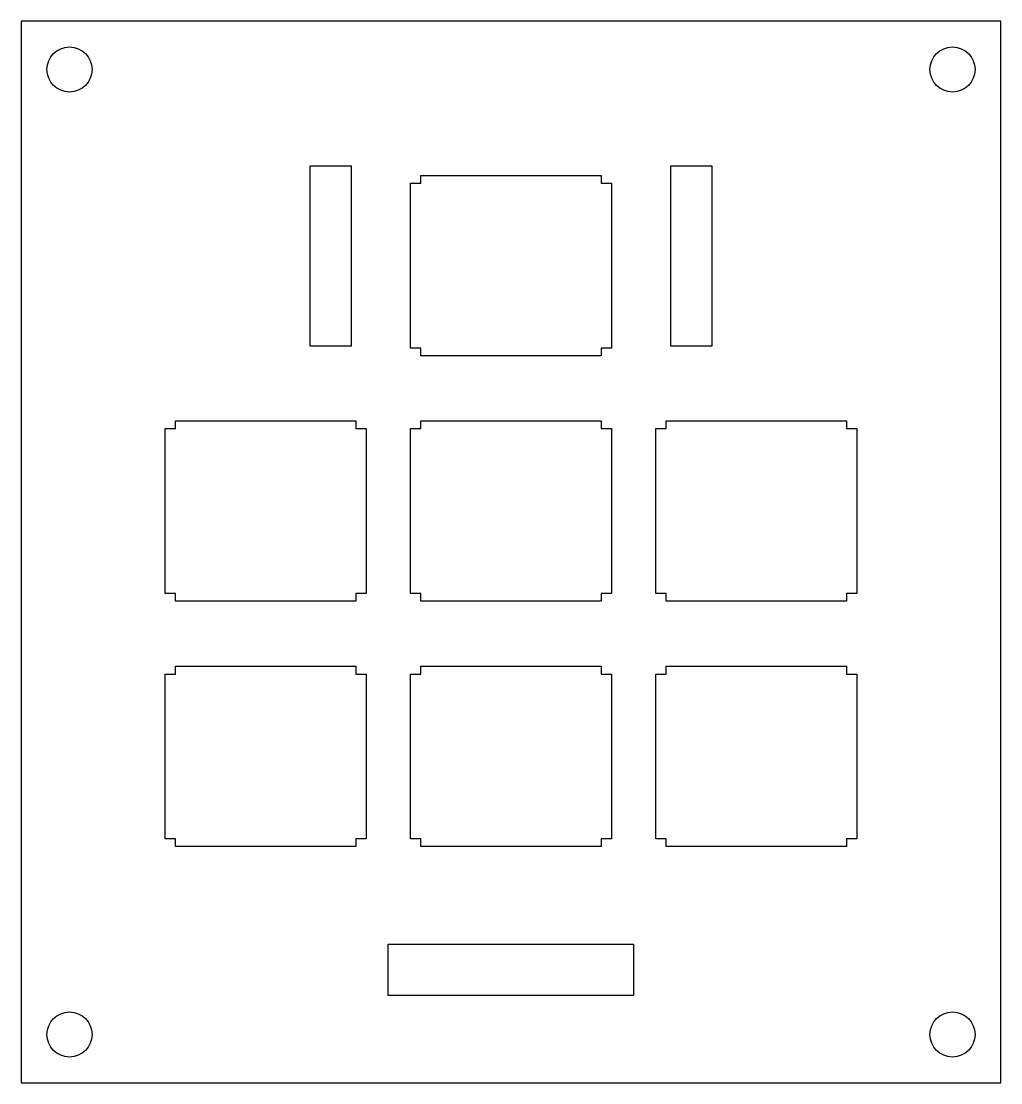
# Model space of a CAD drawing. Header units: millimetres. Extents: x -15.2 to 60.8, y -44.2 to 38.2.
import ezdxf

# ---------------------------------------------------------------- set-up
doc = ezdxf.new("R2010")
doc.units = ezdxf.units.MM

msp = doc.modelspace()

# ---------------------------------------------------------------- linework, layer by layer
for points in [[(60.832, 38.164), (-15.228, 38.164), (-15.228, -44.246), (60.832, -44.246)], [(10.402, 12.944), (7.202, 12.944), (7.202, 26.944), (10.402, 26.944)], [(38.402, 26.944), (38.402, 12.944), (35.202, 12.944), (35.202, 26.944)], [(29.802, 12.784), (29.802, 12.184), (15.802, 12.184), (15.802, 12.784), (15.002, 12.784), (15.002, 25.584), (15.802, 25.584), (15.802, 26.184), (29.802, 26.184), (29.802, 25.584), (30.602, 25.584), (30.602, 12.784)], [(10.752, 7.134), (10.752, 6.534), (11.552, 6.534), (11.552, -6.266), (10.752, -6.266), (10.752, -6.866), (-3.248, -6.866), (-3.248, -6.266), (-4.048, -6.266), (-4.048, 6.534), (-3.248, 6.534), (-3.248, 7.134)], [(30.602, 6.534), (30.602, -6.266), (29.802, -6.266), (29.802, -6.866), (15.802, -6.866), (15.802, -6.266), (15.002, -6.266), (15.002, 6.534), (15.802, 6.534), (15.802, 7.134), (29.802, 7.134), (29.802, 6.534)], [(49.652, 6.534), (49.652, -6.266), (48.852, -6.266), (48.852, -6.866), (34.852, -6.866), (34.852, -6.266), (34.052, -6.266), (34.052, 6.534), (34.852, 6.534), (34.852, 7.134), (48.852, 7.134), (48.852, 6.534)], [(11.552, -12.516), (11.552, -25.316), (10.752, -25.316), (10.752, -25.916), (-3.248, -25.916), (-3.248, -25.316), (-4.048, -25.316), (-4.048, -12.516), (-3.248, -12.516), (-3.248, -11.916), (10.752, -11.916), (10.752, -12.516)], [(30.602, -12.516), (30.602, -25.316), (29.802, -25.316), (29.802, -25.916), (15.802, -25.916), (15.802, -25.316), (15.002, -25.316), (15.002, -12.516), (15.802, -12.516), (15.802, -11.916), (29.802, -11.916), (29.802, -12.516)], [(49.652, -12.516), (49.652, -25.316), (48.852, -25.316), (48.852, -25.916), (34.852, -25.916), (34.852, -25.316), (34.052, -25.316), (34.052, -12.516), (34.852, -12.516), (34.852, -11.916), (48.852, -11.916), (48.852, -12.516)], [(32.327, -33.476), (32.327, -37.476), (13.277, -37.476), (13.277, -33.476)]]:
    msp.add_lwpolyline(points, close=True)
for centre in [(-11.478, 34.414), (57.082, 34.414), (-11.478, -40.496), (57.082, -40.496)]:
    msp.add_circle(centre, 1.75)

doc.saveas('drawing.dxf')
